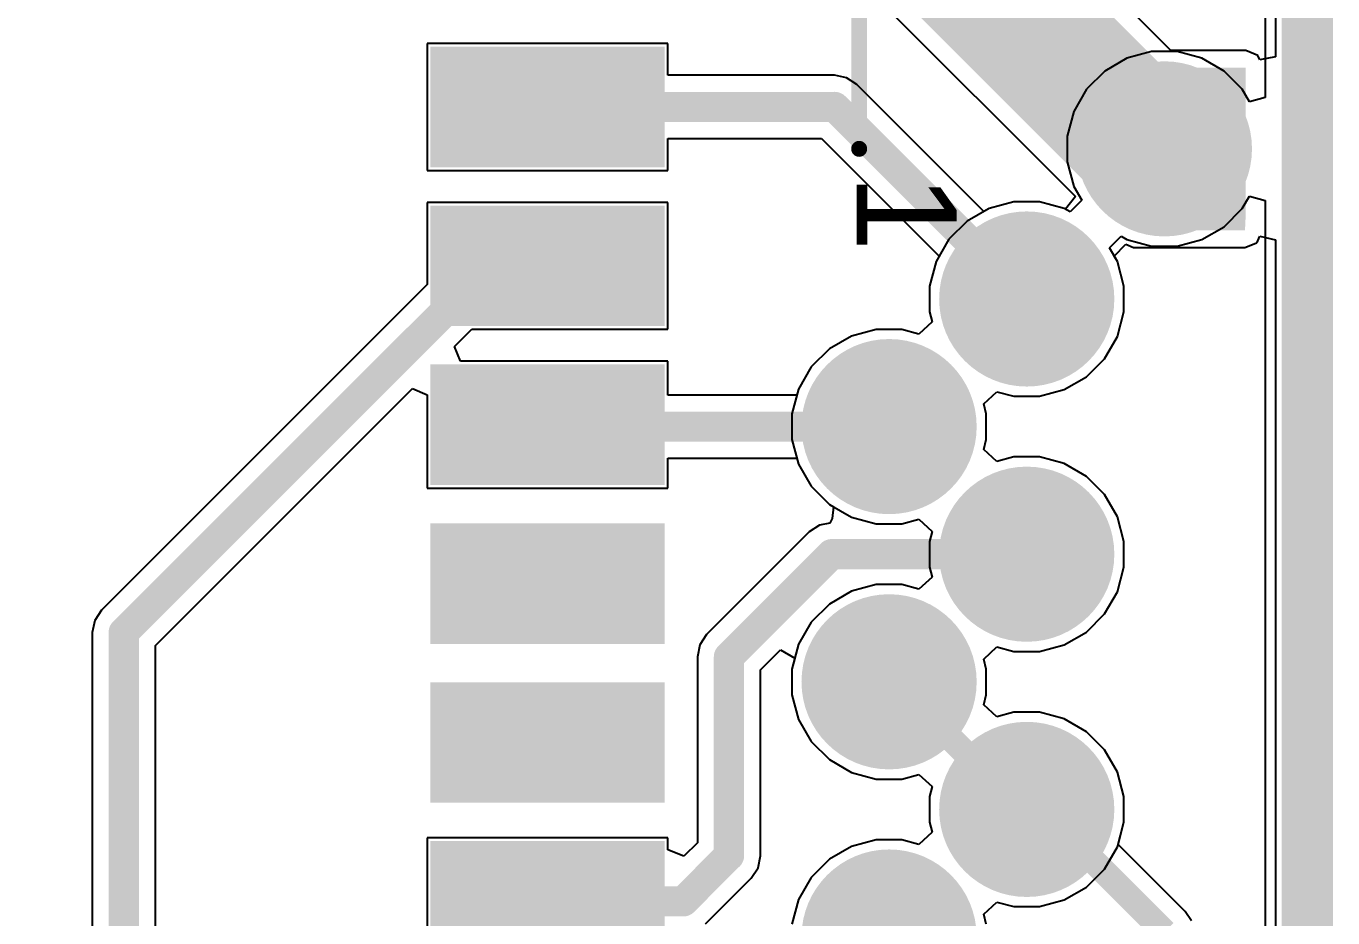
# Model space of a CAD drawing. Header units: inches. Extents: x -3 to 103, y 0 to 40.
# Drawn here: x 80.31 to 90.75, y 18.66 to 25.79 of the extents above; entities that cross this region are included whole.
import ezdxf

# ---------------------------------------------------------------- set-up
doc = ezdxf.new("R2010")
doc.units = ezdxf.units.IN
for name, color, linetype in [('Board Outline', 216, 'Continuous'), ('Bottom Layer', 5, 'Continuous'), ('Bottom Solder', 6, 'Continuous'), ('Mechanical 13', 56, 'Continuous'), ('Multi-Layer', 9, 'Continuous'), ('Pad Holes', 156, 'Continuous'), ('Top Layer', 1, 'Continuous'), ('Top Overlay', 2, 'Continuous'), ('Top Paste', 8, 'Continuous'), ('Top Solder', 216, 'Continuous')]:
    doc.layers.add(name, color=color, linetype=linetype)
doc.styles.add('Arial', font='', dxfattribs={"height": 0.2})
doc.styles.get('Arial').set_extended_font_data('Arial')

# ---------------------------------------------------------------- blocks, each defined once
blk = doc.blocks.new('H1102NLT_1')
at = {"layer": 'Top Layer'}
for points in [[(-5.1, 4.825), (-3.43, 4.825), (-3.43, 4.065), (-5.1, 4.065)], [(5.1, 4.065), (3.43, 4.065), (3.43, 4.825), (5.1, 4.825)], [(-5.1, 3.555), (-3.43, 3.555), (-3.43, 2.795), (-5.1, 2.795)], [(5.1, 2.795), (3.43, 2.795), (3.43, 3.555), (5.1, 3.555)], [(-5.1, 2.285), (-3.43, 2.285), (-3.43, 1.525), (-5.1, 1.525)], [(5.1, 1.525), (3.43, 1.525), (3.43, 2.285), (5.1, 2.285)], [(-5.1, 1.015), (-3.43, 1.015), (-3.43, 0.255), (-5.1, 0.255)], [(5.1, 0.255), (3.43, 0.255), (3.43, 1.015), (5.1, 1.015)], [(-5.1, -0.255), (-3.43, -0.255), (-3.43, -1.015), (-5.1, -1.015)], [(5.1, -1.015), (3.43, -1.015), (3.43, -0.255), (5.1, -0.255)], [(-5.1, -1.525), (-3.43, -1.525), (-3.43, -2.285), (-5.1, -2.285)], [(5.1, -2.285), (3.43, -2.285), (3.43, -1.525), (5.1, -1.525)], [(-5.1, -2.795), (-3.43, -2.795), (-3.43, -3.555), (-5.1, -3.555)], [(5.1, -3.555), (3.43, -3.555), (3.43, -2.795), (5.1, -2.795)], [(-5.1, -4.065), (-3.43, -4.065), (-3.43, -4.825), (-5.1, -4.825)], [(5.1, -4.825), (3.43, -4.825), (3.43, -4.065), (5.1, -4.065)]]:
    blk.add_hatch(color=1, dxfattribs=at).paths.add_polyline_path(points)
at = {"layer": 'Top Overlay'}
blk.add_hatch(color=2, dxfattribs=at).paths.add_polyline_path([(-3.226, 4.089), (-2.413, 4.089), (-2.413, 4.902), (-3.226, 4.902)])
at = {"layer": 'Top Paste'}
for points in [[(-5.1, 4.825), (-3.43, 4.825), (-3.43, 4.065), (-5.1, 4.065)], [(5.1, 4.065), (3.43, 4.065), (3.43, 4.825), (5.1, 4.825)], [(-5.1, 3.555), (-3.43, 3.555), (-3.43, 2.795), (-5.1, 2.795)], [(5.1, 2.795), (3.43, 2.795), (3.43, 3.555), (5.1, 3.555)], [(-5.1, 2.285), (-3.43, 2.285), (-3.43, 1.525), (-5.1, 1.525)], [(5.1, 1.525), (3.43, 1.525), (3.43, 2.285), (5.1, 2.285)], [(-5.1, 1.015), (-3.43, 1.015), (-3.43, 0.255), (-5.1, 0.255)], [(5.1, 0.255), (3.43, 0.255), (3.43, 1.015), (5.1, 1.015)], [(-5.1, -0.255), (-3.43, -0.255), (-3.43, -1.015), (-5.1, -1.015)], [(5.1, -1.015), (3.43, -1.015), (3.43, -0.255), (5.1, -0.255)], [(-5.1, -1.525), (-3.43, -1.525), (-3.43, -2.285), (-5.1, -2.285)], [(5.1, -2.285), (3.43, -2.285), (3.43, -1.525), (5.1, -1.525)], [(-5.1, -2.795), (-3.43, -2.795), (-3.43, -3.555), (-5.1, -3.555)], [(5.1, -3.555), (3.43, -3.555), (3.43, -2.795), (5.1, -2.795)], [(-5.1, -4.065), (-3.43, -4.065), (-3.43, -4.825), (-5.1, -4.825)], [(5.1, -4.825), (3.43, -4.825), (3.43, -4.065), (5.1, -4.065)]]:
    blk.add_hatch(color=8, dxfattribs=at).paths.add_polyline_path(points)
at = {"layer": 'Top Solder'}
for points in [[(-5.202, 4.927), (-3.328, 4.927), (-3.328, 3.963), (-5.202, 3.963)], [(5.202, 3.963), (3.328, 3.963), (3.328, 4.927), (5.202, 4.927)], [(-5.202, 3.657), (-3.328, 3.657), (-3.328, 2.693), (-5.202, 2.693)], [(5.202, 2.693), (3.328, 2.693), (3.328, 3.657), (5.202, 3.657)], [(-5.202, 2.387), (-3.328, 2.387), (-3.328, 1.423), (-5.202, 1.423)], [(5.202, 1.423), (3.328, 1.423), (3.328, 2.387), (5.202, 2.387)], [(-5.202, 1.117), (-3.328, 1.117), (-3.328, 0.153), (-5.202, 0.153)], [(5.202, 0.153), (3.328, 0.153), (3.328, 1.117), (5.202, 1.117)], [(-5.202, -0.153), (-3.328, -0.153), (-3.328, -1.117), (-5.202, -1.117)], [(5.202, -1.117), (3.328, -1.117), (3.328, -0.153), (5.202, -0.153)], [(-5.202, -1.423), (-3.328, -1.423), (-3.328, -2.387), (-5.202, -2.387)], [(5.202, -2.387), (3.328, -2.387), (3.328, -1.423), (5.202, -1.423)], [(-5.202, -2.693), (-3.328, -2.693), (-3.328, -3.657), (-5.202, -3.657)], [(5.202, -3.657), (3.328, -3.657), (3.328, -2.693), (5.202, -2.693)], [(-5.202, -3.963), (-3.328, -3.963), (-3.328, -4.927), (-5.202, -4.927)], [(5.202, -4.927), (3.328, -4.927), (3.328, -3.963), (5.202, -3.963)]]:
    blk.add_hatch(color=216, dxfattribs=at).paths.add_polyline_path(points)
at = {"layer": 'Top Overlay'}
for points, const_width in [([(-3.555, 6.35), (3.555, 6.35)], 0.127), ([(-5.484, 4.343), (-5.484, 4.597)], 0.254), ([(-5.484, 4.597), (-5.357, 4.47)], 0.254), ([(-5.484, 4.343), (-5.357, 4.47)], 0.254), ([(-3.555, -6.35), (3.555, -6.35)], 0.127)]:
    blk.add_lwpolyline(points, dxfattribs=dict(at, const_width=const_width))
for points, const_width in [([(-3.587, 6.35, 1), (-3.523, 6.35, 1)], 0.0635), ([(3.523, 6.35, 1), (3.587, 6.35, 1)], 0.0635), ([(-5.548, 4.597, 1), (-5.421, 4.597, 1)], 0.127), ([(-5.548, 4.597, 1), (-5.421, 4.597, 1)], 0.127), ([(-5.421, 4.47, 1), (-5.294, 4.47, 1)], 0.127), ([(-5.421, 4.47, 1), (-5.294, 4.47, 1)], 0.127), ([(-5.548, 4.343, 1), (-5.421, 4.343, 1)], 0.127), ([(-5.548, 4.343, 1), (-5.421, 4.343, 1)], 0.127), ([(-3.587, -6.35, 1), (-3.523, -6.35, 1)], 0.0635), ([(3.523, -6.35, 1), (3.587, -6.35, 1)], 0.0635)]:
    blk.add_lwpolyline(points, format="xyb", close=True, dxfattribs=dict(at, const_width=const_width))
blk = doc.blocks.new('RC01835_79')
at = {"layer": 'Bottom Layer'}
h = blk.add_hatch(color=5, dxfattribs=at)
edge = h.paths.add_edge_path()
edge.add_arc((-4.77, -1.6), 0.65, 0, 360)
h = blk.add_hatch(color=5, dxfattribs=at)
edge = h.paths.add_edge_path()
edge.add_arc((-3.57, -2.7), 0.65, 0, 360)
h = blk.add_hatch(color=5, dxfattribs=at)
edge = h.paths.add_edge_path()
edge.add_arc((-1.53, -2.7), 0.65, 0, 360)
h = blk.add_hatch(color=5, dxfattribs=at)
edge = h.paths.add_edge_path()
edge.add_arc((0.51, -2.7), 0.65, 0, 360)
h = blk.add_hatch(color=5, dxfattribs=at)
edge = h.paths.add_edge_path()
edge.add_arc((-2.55, -3.8), 0.65, 0, 360)
h = blk.add_hatch(color=5, dxfattribs=at)
edge = h.paths.add_edge_path()
edge.add_arc((-0.51, -3.8), 0.65, 0, 360)
h = blk.add_hatch(color=5, dxfattribs=at)
edge = h.paths.add_edge_path()
edge.add_arc((1.53, -3.8), 0.65, 0, 360)
at = {"layer": 'Bottom Solder'}
h = blk.add_hatch(color=6, dxfattribs=at)
edge = h.paths.add_edge_path()
edge.add_arc((-4.77, -1.6), 0.7, 0, 360)
h = blk.add_hatch(color=6, dxfattribs=at)
edge = h.paths.add_edge_path()
edge.add_arc((-3.57, -2.7), 0.7, 0, 360)
h = blk.add_hatch(color=6, dxfattribs=at)
edge = h.paths.add_edge_path()
edge.add_arc((-1.53, -2.7), 0.7, 0, 360)
h = blk.add_hatch(color=6, dxfattribs=at)
edge = h.paths.add_edge_path()
edge.add_arc((0.51, -2.7), 0.7, 0, 360)
h = blk.add_hatch(color=6, dxfattribs=at)
edge = h.paths.add_edge_path()
edge.add_arc((-2.55, -3.8), 0.7, 0, 360)
h = blk.add_hatch(color=6, dxfattribs=at)
edge = h.paths.add_edge_path()
edge.add_arc((-0.51, -3.8), 0.7, 0, 360)
h = blk.add_hatch(color=6, dxfattribs=at)
edge = h.paths.add_edge_path()
edge.add_arc((1.53, -3.8), 0.7, 0, 360)
at = {"layer": 'Multi-Layer'}
h = blk.add_hatch(color=9, dxfattribs=at)
edge = h.paths.add_edge_path()
edge.add_arc((-4.77, -1.6), 0.65, 0, 360)
h = blk.add_hatch(color=9, dxfattribs=at)
edge = h.paths.add_edge_path()
edge.add_arc((-3.57, -2.7), 0.65, 0, 360)
h = blk.add_hatch(color=9, dxfattribs=at)
edge = h.paths.add_edge_path()
edge.add_arc((-1.53, -2.7), 0.65, 0, 360)
h = blk.add_hatch(color=9, dxfattribs=at)
edge = h.paths.add_edge_path()
edge.add_arc((0.51, -2.7), 0.65, 0, 360)
h = blk.add_hatch(color=9, dxfattribs=at)
edge = h.paths.add_edge_path()
edge.add_arc((-2.55, -3.8), 0.65, 0, 360)
h = blk.add_hatch(color=9, dxfattribs=at)
edge = h.paths.add_edge_path()
edge.add_arc((-0.51, -3.8), 0.65, 0, 360)
h = blk.add_hatch(color=9, dxfattribs=at)
edge = h.paths.add_edge_path()
edge.add_arc((1.53, -3.8), 0.65, 0, 360)
at = {"layer": 'Pad Holes'}
h = blk.add_hatch(color=7, dxfattribs=at)
edge = h.paths.add_edge_path()
edge.add_arc((-4.77, -1.6), 0.45, 0, 360)
h = blk.add_hatch(color=7, dxfattribs=at)
edge = h.paths.add_edge_path()
edge.add_arc((-3.57, -2.7), 0.45, 0, 360)
h = blk.add_hatch(color=7, dxfattribs=at)
edge = h.paths.add_edge_path()
edge.add_arc((-1.53, -2.7), 0.45, 0, 360)
h = blk.add_hatch(color=7, dxfattribs=at)
edge = h.paths.add_edge_path()
edge.add_arc((0.51, -2.7), 0.45, 0, 360)
h = blk.add_hatch(color=7, dxfattribs=at)
edge = h.paths.add_edge_path()
edge.add_arc((-2.55, -3.8), 0.45, 0, 360)
h = blk.add_hatch(color=7, dxfattribs=at)
edge = h.paths.add_edge_path()
edge.add_arc((-0.51, -3.8), 0.45, 0, 360)
h = blk.add_hatch(color=7, dxfattribs=at)
edge = h.paths.add_edge_path()
edge.add_arc((1.53, -3.8), 0.45, 0, 360)
at = {"layer": 'Top Layer'}
h = blk.add_hatch(color=1, dxfattribs=at)
edge = h.paths.add_edge_path()
edge.add_arc((-4.77, -1.6), 0.65, 0, 360)
h = blk.add_hatch(color=1, dxfattribs=at)
edge = h.paths.add_edge_path()
edge.add_arc((-3.57, -2.7), 0.65, 0, 360)
h = blk.add_hatch(color=1, dxfattribs=at)
edge = h.paths.add_edge_path()
edge.add_arc((-1.53, -2.7), 0.65, 0, 360)
h = blk.add_hatch(color=1, dxfattribs=at)
edge = h.paths.add_edge_path()
edge.add_arc((0.51, -2.7), 0.65, 0, 360)
h = blk.add_hatch(color=1, dxfattribs=at)
edge = h.paths.add_edge_path()
edge.add_arc((-2.55, -3.8), 0.65, 0, 360)
h = blk.add_hatch(color=1, dxfattribs=at)
edge = h.paths.add_edge_path()
edge.add_arc((-0.51, -3.8), 0.65, 0, 360)
h = blk.add_hatch(color=1, dxfattribs=at)
edge = h.paths.add_edge_path()
edge.add_arc((1.53, -3.8), 0.65, 0, 360)
at = {"layer": 'Top Solder'}
h = blk.add_hatch(color=216, dxfattribs=at)
edge = h.paths.add_edge_path()
edge.add_arc((-4.77, -1.6), 0.7, 0, 360)
h = blk.add_hatch(color=216, dxfattribs=at)
edge = h.paths.add_edge_path()
edge.add_arc((-3.57, -2.7), 0.7, 0, 360)
h = blk.add_hatch(color=216, dxfattribs=at)
edge = h.paths.add_edge_path()
edge.add_arc((-1.53, -2.7), 0.7, 0, 360)
h = blk.add_hatch(color=216, dxfattribs=at)
edge = h.paths.add_edge_path()
edge.add_arc((0.51, -2.7), 0.7, 0, 360)
h = blk.add_hatch(color=216, dxfattribs=at)
edge = h.paths.add_edge_path()
edge.add_arc((-2.55, -3.8), 0.7, 0, 360)
h = blk.add_hatch(color=216, dxfattribs=at)
edge = h.paths.add_edge_path()
edge.add_arc((-0.51, -3.8), 0.7, 0, 360)
h = blk.add_hatch(color=216, dxfattribs=at)
edge = h.paths.add_edge_path()
edge.add_arc((1.53, -3.8), 0.7, 0, 360)
at = {"layer": 'Mechanical 13', "const_width": 0.12}
blk.add_lwpolyline([(6.982, -0.381), (-6.984, -0.381)], dxfattribs=at)
at = {"layer": 'Top Overlay', "const_width": 0.127}
blk.add_lwpolyline([(-4.77, -4.039), (-8.128, -4.039)], dxfattribs=at)
at = {"layer": 'Top Overlay', "const_width": 0.0635}
blk.add_lwpolyline([(-4.802, -4.039, 1), (-4.738, -4.039, 1)], format="xyb", close=True, dxfattribs=at)
at = {"layer": 'Top Overlay', "style": 'Arial'}
blk.add_text('1', height=0.8, dxfattribs=at).set_placement((-4.57, -4.06))

msp = doc.modelspace()

# ---------------------------------------------------------------- hatches: boundary and pattern name
at = {"layer": 'Bottom Layer'}
msp.add_hatch(color=5, dxfattribs=at).paths.add_polyline_path([(89.402, 25.461), (90.058, 25.461), (90.058, 24.285), (90.052, 24.161), (89.161, 24.161), (80.397, 32.925), (73.661, 32.925), (73.357, 32.62), (73.357, 29.454), (72.711, 28.808), (72.368, 28.808), (71.78, 29.396), (71.78, 33.325), (72.415, 33.96), (80.903, 33.96)])

# ---------------------------------------------------------------- linework, layer by layer
at = {"layer": 'Board Outline', "const_width": 0.254}
msp.add_lwpolyline([(90.627, 13.058), (90.627, 27.026)], dxfattribs=at)
at = {"layer": 'Bottom Layer'}
for p, q in [((89.459, 25.598), (81, 34.057)), ((80.34, 32.787), (88.697, 24.43)), ((90.297, 26.849), (90.297, 25.548)), ((90.058, 25.598), (89.459, 25.598)), ((90.155, 25.558), (90.058, 25.598)), ((90.17, 25.523), (90.155, 25.558)), ((90.297, 25.548), (90.17, 25.523)), ((88.008, 24.335), (87.831, 24.232)), ((88.206, 24.388), (88.008, 24.335)), ((88.41, 24.388), (88.206, 24.388)), ((88.608, 24.335), (88.41, 24.388)), ((88.619, 24.328), (88.608, 24.335)), ((88.697, 24.43), (88.619, 24.328)), ((87.831, 24.232), (87.686, 24.088)), ((87.686, 24.088), (87.584, 23.91)), ((89.007, 23.954), (89.099, 24.049)), ((89.099, 24.049), (89.161, 24.023)), ((89.161, 24.023), (89.161, 24.023)), ((89.161, 24.023), (90.052, 24.023)), ((90.052, 24.023), (90.098, 24.042)), ((90.098, 24.042), (90.145, 24.059)), ((90.145, 24.059), (90.146, 24.062)), ((90.146, 24.062), (90.15, 24.063)), ((90.15, 24.063), (90.169, 24.109)), ((90.169, 24.109), (90.17, 24.112)), ((90.17, 24.112), (90.297, 24.084)), ((90.297, 24.084), (90.297, 15.446)), ((89.032, 23.91), (89.007, 23.954)), ((87.584, 23.91), (87.531, 23.713)), ((89.085, 23.713), (89.032, 23.91)), ((87.531, 23.713), (87.531, 23.508)), ((89.085, 23.508), (89.085, 23.713)), ((87.531, 23.508), (87.553, 23.428)), ((89.032, 23.311), (89.085, 23.508)), ((87.553, 23.428), (87.447, 23.331)), ((86.908, 23.315), (86.731, 23.212)), ((87.106, 23.368), (86.908, 23.315)), ((87.31, 23.368), (87.106, 23.368)), ((87.447, 23.331), (87.31, 23.368)), ((88.93, 23.133), (89.032, 23.311)), ((86.731, 23.212), (86.586, 23.068)), ((88.785, 22.989), (88.93, 23.133)), ((86.586, 23.068), (86.484, 22.891)), ((88.608, 22.887), (88.785, 22.989)), ((86.484, 22.891), (86.431, 22.693)), ((87.964, 22.773), (88.069, 22.87)), ((88.069, 22.87), (88.206, 22.834)), ((88.41, 22.834), (88.608, 22.887)), ((87.985, 22.693), (87.964, 22.773)), ((88.206, 22.834), (88.41, 22.834)), ((86.431, 22.693), (86.431, 22.488)), ((87.985, 22.488), (87.985, 22.693)), ((86.431, 22.488), (86.484, 22.291)), ((87.964, 22.408), (87.985, 22.488)), ((88.069, 22.311), (87.964, 22.408)), ((88.206, 22.348), (88.069, 22.311)), ((88.41, 22.348), (88.206, 22.348)), ((88.608, 22.295), (88.41, 22.348)), ((86.484, 22.291), (86.586, 22.114)), ((88.785, 22.192), (88.608, 22.295)), ((88.93, 22.048), (88.785, 22.192)), ((86.586, 22.114), (86.731, 21.969)), ((89.032, 21.87), (88.93, 22.048)), ((86.731, 21.969), (86.908, 21.867)), ((86.908, 21.867), (87.106, 21.814)), ((87.31, 21.814), (87.447, 21.85)), ((87.447, 21.85), (87.553, 21.753)), ((89.085, 21.673), (89.032, 21.87)), ((87.106, 21.814), (87.31, 21.814)), ((87.553, 21.753), (87.531, 21.673)), ((87.531, 21.673), (87.531, 21.468)), ((89.085, 21.468), (89.085, 21.673)), ((87.531, 21.468), (87.553, 21.388)), ((89.032, 21.271), (89.085, 21.468)), ((87.106, 21.328), (86.908, 21.275)), ((87.31, 21.328), (87.106, 21.328)), ((87.447, 21.291), (87.31, 21.328)), ((87.553, 21.388), (87.447, 21.291)), ((86.908, 21.275), (86.731, 21.172)), ((88.93, 21.093), (89.032, 21.271)), ((86.731, 21.172), (86.586, 21.028)), ((88.785, 20.949), (88.93, 21.093)), ((86.586, 21.028), (86.484, 20.851)), ((88.608, 20.847), (88.785, 20.949)), ((86.484, 20.851), (86.431, 20.653)), ((87.964, 20.733), (88.069, 20.83)), ((88.069, 20.83), (88.206, 20.794)), ((88.206, 20.794), (88.41, 20.794)), ((88.41, 20.794), (88.608, 20.847)), ((87.985, 20.653), (87.964, 20.733)), ((86.431, 20.653), (86.431, 20.448)), ((87.985, 20.448), (87.985, 20.653)), ((86.431, 20.448), (86.484, 20.251)), ((87.964, 20.368), (87.985, 20.448)), ((88.069, 20.271), (87.964, 20.368)), ((88.206, 20.308), (88.069, 20.271)), ((88.41, 20.308), (88.206, 20.308)), ((88.608, 20.255), (88.41, 20.308)), ((86.484, 20.251), (86.586, 20.074)), ((88.785, 20.152), (88.608, 20.255)), ((86.586, 20.074), (86.731, 19.929)), ((88.93, 20.008), (88.785, 20.152)), ((89.032, 19.83), (88.93, 20.008)), ((86.731, 19.929), (86.908, 19.827)), ((86.908, 19.827), (87.106, 19.774)), ((87.106, 19.774), (87.31, 19.774)), ((87.31, 19.774), (87.447, 19.81)), ((87.447, 19.81), (87.553, 19.713)), ((89.085, 19.633), (89.032, 19.83)), ((87.553, 19.713), (87.531, 19.633)), ((87.531, 19.633), (87.531, 19.428)), ((89.085, 19.428), (89.085, 19.633)), ((87.531, 19.428), (87.553, 19.348)), ((89.032, 19.231), (89.085, 19.428)), ((87.553, 19.348), (87.447, 19.251)), ((86.908, 19.235), (86.731, 19.132)), ((87.106, 19.288), (86.908, 19.235)), ((87.31, 19.288), (87.106, 19.288)), ((87.447, 19.251), (87.31, 19.288)), ((88.93, 19.053), (89.032, 19.231)), ((86.731, 19.132), (86.586, 18.988)), ((88.785, 18.909), (88.93, 19.053)), ((86.586, 18.988), (86.484, 18.811)), ((88.608, 18.807), (88.785, 18.909)), ((86.484, 18.811), (86.431, 18.613)), ((88.41, 18.754), (88.608, 18.807)), ((87.964, 18.693), (88.069, 18.79)), ((87.985, 18.613), (87.964, 18.693)), ((88.069, 18.79), (88.206, 18.754)), ((88.206, 18.754), (88.41, 18.754))]:
    msp.add_line(p, q, dxfattribs=at)
at = {"layer": 'Top Layer'}
for p, q in [((90.214, 26.689), (90.214, 25.222)), ((85.44, 25.653), (83.516, 25.653)), ((83.516, 25.653), (83.516, 24.639)), ((85.44, 25.399), (85.44, 25.653)), ((89.306, 25.588), (89.108, 25.535)), ((89.51, 25.588), (89.306, 25.588)), ((89.708, 25.535), (89.51, 25.588)), ((89.108, 25.535), (88.931, 25.432)), ((89.885, 25.432), (89.708, 25.535)), ((86.773, 25.399), (85.44, 25.399)), ((86.869, 25.379), (86.773, 25.399)), ((86.951, 25.325), (86.869, 25.379)), ((88.931, 25.432), (88.786, 25.288)), ((90.03, 25.288), (89.885, 25.432)), ((87.966, 24.31), (86.951, 25.325)), ((88.786, 25.288), (88.684, 25.11)), ((90.087, 25.188), (90.03, 25.288)), ((90.214, 25.222), (90.087, 25.188)), ((88.684, 25.11), (88.631, 24.913)), ((85.44, 24.639), (85.44, 24.893)), ((85.44, 24.893), (86.668, 24.893)), ((86.668, 24.893), (87.609, 23.953)), ((88.631, 24.913), (88.631, 24.708)), ((88.631, 24.708), (88.684, 24.511)), ((83.516, 24.639), (85.44, 24.639)), ((88.684, 24.511), (88.748, 24.401)), ((85.44, 24.383), (83.516, 24.383)), ((83.516, 24.383), (83.516, 23.726)), ((85.44, 23.369), (85.44, 24.383)), ((88.008, 24.335), (87.966, 24.31)), ((88.206, 24.388), (88.008, 24.335)), ((88.41, 24.388), (88.206, 24.388)), ((88.608, 24.335), (88.41, 24.388)), ((88.655, 24.308), (88.608, 24.335)), ((88.748, 24.401), (88.655, 24.308)), ((89.885, 24.189), (90.03, 24.333)), ((90.03, 24.333), (90.087, 24.433)), ((90.087, 24.433), (90.214, 24.399)), ((90.214, 24.399), (90.214, 16.406)), ((89.708, 24.087), (89.885, 24.189)), ((88.969, 24.02), (89.062, 24.113)), ((89.032, 23.91), (88.969, 24.02)), ((89.062, 24.113), (89.108, 24.087)), ((89.108, 24.087), (89.306, 24.034)), ((89.306, 24.034), (89.51, 24.034)), ((89.51, 24.034), (89.708, 24.087)), ((87.609, 23.953), (87.584, 23.91)), ((87.584, 23.91), (87.531, 23.713)), ((89.085, 23.713), (89.032, 23.91)), ((83.516, 23.726), (80.914, 21.124)), ((87.531, 23.713), (87.531, 23.508)), ((89.085, 23.508), (89.085, 23.713)), ((87.531, 23.508), (87.553, 23.428)), ((89.032, 23.311), (89.085, 23.508)), ((87.553, 23.428), (87.447, 23.331)), ((83.735, 23.23), (83.873, 23.369)), ((83.873, 23.369), (85.44, 23.369)), ((86.908, 23.315), (86.731, 23.212)), ((87.106, 23.368), (86.908, 23.315)), ((87.31, 23.368), (87.106, 23.368)), ((87.447, 23.331), (87.31, 23.368)), ((88.93, 23.133), (89.032, 23.311)), ((83.783, 23.113), (83.735, 23.23)), ((86.731, 23.212), (86.586, 23.068)), ((85.44, 23.113), (83.783, 23.113)), ((85.44, 22.843), (85.44, 23.113)), ((88.785, 22.989), (88.93, 23.133)), ((86.586, 23.068), (86.484, 22.891)), ((88.608, 22.887), (88.785, 22.989)), ((81.345, 20.841), (83.399, 22.895)), ((83.399, 22.895), (83.516, 22.846)), ((86.484, 22.891), (86.471, 22.843)), ((87.964, 22.773), (88.069, 22.87)), ((88.069, 22.87), (88.206, 22.834)), ((88.41, 22.834), (88.608, 22.887)), ((83.516, 22.846), (83.516, 22.099)), ((86.471, 22.843), (85.44, 22.843)), ((87.985, 22.693), (87.964, 22.773)), ((88.206, 22.834), (88.41, 22.834)), ((87.985, 22.488), (87.985, 22.693)), ((87.964, 22.408), (87.985, 22.488)), ((88.069, 22.311), (87.964, 22.408)), ((88.206, 22.348), (88.069, 22.311)), ((88.41, 22.348), (88.206, 22.348)), ((88.608, 22.295), (88.41, 22.348)), ((85.44, 22.099), (85.44, 22.338)), ((85.44, 22.338), (86.471, 22.338)), ((86.471, 22.338), (86.484, 22.291)), ((86.484, 22.291), (86.586, 22.114)), ((88.785, 22.192), (88.608, 22.295)), ((88.93, 22.048), (88.785, 22.192)), ((83.516, 22.099), (85.44, 22.099)), ((86.586, 22.114), (86.731, 21.969)), ((89.032, 21.87), (88.93, 22.048)), ((86.731, 21.969), (86.764, 21.95)), ((86.764, 21.95), (86.753, 21.857)), ((86.753, 21.857), (86.734, 21.82)), ((89.085, 21.673), (89.032, 21.87)), ((86.57, 21.749), (85.75, 20.929)), ((86.652, 21.804), (86.57, 21.749)), ((86.734, 21.82), (86.652, 21.804)), ((89.085, 21.468), (89.085, 21.673)), ((89.032, 21.271), (89.085, 21.468)), ((88.93, 21.093), (89.032, 21.271)), ((80.914, 21.124), (80.86, 21.042)), ((88.785, 20.949), (88.93, 21.093)), ((80.86, 21.042), (80.84, 20.946)), ((80.84, 20.946), (80.84, 13.602)), ((85.75, 20.929), (85.695, 20.847)), ((88.608, 20.847), (88.785, 20.949)), ((81.345, 13.602), (81.345, 20.841)), ((85.695, 20.847), (85.676, 20.75)), ((86.181, 20.646), (86.341, 20.806)), ((86.341, 20.806), (86.454, 20.74)), ((87.964, 20.733), (88.069, 20.83)), ((88.069, 20.83), (88.206, 20.794)), ((88.206, 20.794), (88.41, 20.794)), ((88.41, 20.794), (88.608, 20.847)), ((85.676, 20.75), (85.676, 19.265)), ((86.454, 20.74), (86.431, 20.653)), ((87.985, 20.653), (87.964, 20.733)), ((86.181, 19.161), (86.181, 20.646)), ((86.431, 20.653), (86.431, 20.448)), ((87.985, 20.448), (87.985, 20.653)), ((86.431, 20.448), (86.484, 20.251)), ((87.964, 20.368), (87.985, 20.448)), ((88.069, 20.271), (87.964, 20.368)), ((88.206, 20.308), (88.069, 20.271)), ((88.41, 20.308), (88.206, 20.308)), ((88.608, 20.255), (88.41, 20.308)), ((86.484, 20.251), (86.586, 20.074)), ((88.785, 20.152), (88.608, 20.255)), ((86.586, 20.074), (86.731, 19.929)), ((88.93, 20.008), (88.785, 20.152)), ((89.032, 19.83), (88.93, 20.008)), ((86.731, 19.929), (86.908, 19.827)), ((86.908, 19.827), (87.106, 19.774)), ((87.106, 19.774), (87.31, 19.774)), ((87.31, 19.774), (87.447, 19.81)), ((87.447, 19.81), (87.553, 19.713)), ((89.085, 19.633), (89.032, 19.83)), ((87.553, 19.713), (87.531, 19.633)), ((87.531, 19.633), (87.531, 19.428)), ((89.085, 19.428), (89.085, 19.633)), ((87.531, 19.428), (87.553, 19.348)), ((89.038, 19.251), (89.085, 19.428)), ((87.553, 19.348), (87.447, 19.251)), ((85.44, 19.303), (83.516, 19.303)), ((83.516, 19.303), (83.516, 18.289)), ((85.44, 19.209), (85.44, 19.303)), ((85.676, 19.265), (85.567, 19.157)), ((86.908, 19.235), (86.731, 19.132)), ((87.106, 19.288), (86.908, 19.235)), ((87.31, 19.288), (87.106, 19.288)), ((87.447, 19.251), (87.31, 19.288)), ((89.573, 18.716), (89.038, 19.251)), ((85.567, 19.157), (85.44, 19.209)), ((86.161, 19.064), (86.181, 19.161)), ((86.731, 19.132), (86.586, 18.988)), ((86.107, 18.982), (86.161, 19.064)), ((85.742, 18.617), (86.107, 18.982)), ((86.586, 18.988), (86.484, 18.811)), ((86.484, 18.811), (86.431, 18.613)), ((89.624, 18.64), (89.573, 18.716))]:
    msp.add_line(p, q, dxfattribs=at)
for points, const_width in [([(90.447, 16.31), (90.447, 28.13)], 0.203), ([(84.478, 25.146), (86.773, 25.146)], 0.241), ([(86.773, 25.146), (88.308, 23.611)], 0.241), ([(81.093, 20.946), (84.023, 23.876)], 0.241), ([(84.023, 23.876), (84.478, 23.876)], 0.241), ([(84.478, 22.606), (84.494, 22.591)], 0.241), ([(84.494, 22.591), (87.208, 22.591)], 0.241), ([(85.928, 20.75), (86.749, 21.571)], 0.241), ([(86.749, 21.571), (88.308, 21.571)], 0.241), ([(81.093, 13.246), (81.093, 20.946)], 0.241), ([(85.928, 19.161), (85.928, 20.75)], 0.241), ([(87.208, 20.551), (87.248, 20.551)], 0.203), ([(87.248, 20.551), (88.268, 19.531)], 0.203), ([(88.268, 19.531), (88.308, 19.531)], 0.203), ([(88.308, 19.531), (88.429, 19.531)], 0.203), ([(88.429, 19.531), (89.408, 18.551)], 0.203), ([(85.564, 18.796), (85.928, 19.161)], 0.241), ([(84.478, 18.796), (85.564, 18.796)], 0.241)]:
    msp.add_lwpolyline(points, dxfattribs=dict(at, const_width=const_width))
for points, const_width in [([(84.418, 25.146, 1), (84.539, 25.146, 1)], 0.121), ([(86.712, 25.146, 1), (86.833, 25.146, 1)], 0.121), ([(86.712, 25.146, 1), (86.833, 25.146, 1)], 0.121), ([(83.963, 23.876, 1), (84.084, 23.876, 1)], 0.121), ([(83.963, 23.876, 1), (84.084, 23.876, 1)], 0.121), ([(84.418, 23.876, 1), (84.539, 23.876, 1)], 0.121), ([(88.248, 23.611, 1), (88.369, 23.611, 1)], 0.121), ([(84.418, 22.606, 1), (84.539, 22.606, 1)], 0.121), ([(84.433, 22.591, 1), (84.554, 22.591, 1)], 0.121), ([(84.433, 22.591, 1), (84.554, 22.591, 1)], 0.121), ([(87.148, 22.591, 1), (87.269, 22.591, 1)], 0.121), ([(86.688, 21.571, 1), (86.809, 21.571, 1)], 0.121), ([(86.688, 21.571, 1), (86.809, 21.571, 1)], 0.121), ([(88.248, 21.571, 1), (88.369, 21.571, 1)], 0.121), ([(81.032, 20.946, 1), (81.153, 20.946, 1)], 0.121), ([(81.032, 20.946, 1), (81.153, 20.946, 1)], 0.121), ([(85.868, 20.75, 1), (85.989, 20.75, 1)], 0.121), ([(85.868, 20.75, 1), (85.989, 20.75, 1)], 0.121), ([(87.157, 20.551, 1), (87.259, 20.551, 1)], 0.102), ([(87.197, 20.551, 1), (87.299, 20.551, 1)], 0.102), ([(87.197, 20.551, 1), (87.299, 20.551, 1)], 0.102), ([(88.217, 19.531, 1), (88.319, 19.531, 1)], 0.102), ([(88.217, 19.531, 1), (88.319, 19.531, 1)], 0.102), ([(88.257, 19.531, 1), (88.359, 19.531, 1)], 0.102), ([(88.257, 19.531, 1), (88.359, 19.531, 1)], 0.102), ([(88.378, 19.531, 1), (88.479, 19.531, 1)], 0.102), ([(88.378, 19.531, 1), (88.479, 19.531, 1)], 0.102), ([(85.868, 19.161, 1), (85.989, 19.161, 1)], 0.121), ([(85.868, 19.161, 1), (85.989, 19.161, 1)], 0.121), ([(84.418, 18.796, 1), (84.539, 18.796, 1)], 0.121), ([(85.503, 18.796, 1), (85.624, 18.796, 1)], 0.121), ([(85.503, 18.796, 1), (85.624, 18.796, 1)], 0.121)]:
    msp.add_lwpolyline(points, format="xyb", close=True, dxfattribs=dict(at, const_width=const_width))

# ---------------------------------------------------------------- block references
at = {"rotation": 270}
msp.add_blockref('RC01835_79', (91.008, 20.041), dxfattribs=at)
msp.add_blockref('H1102NLT_1', (80.213, 20.701))

doc.saveas('drawing.dxf')
